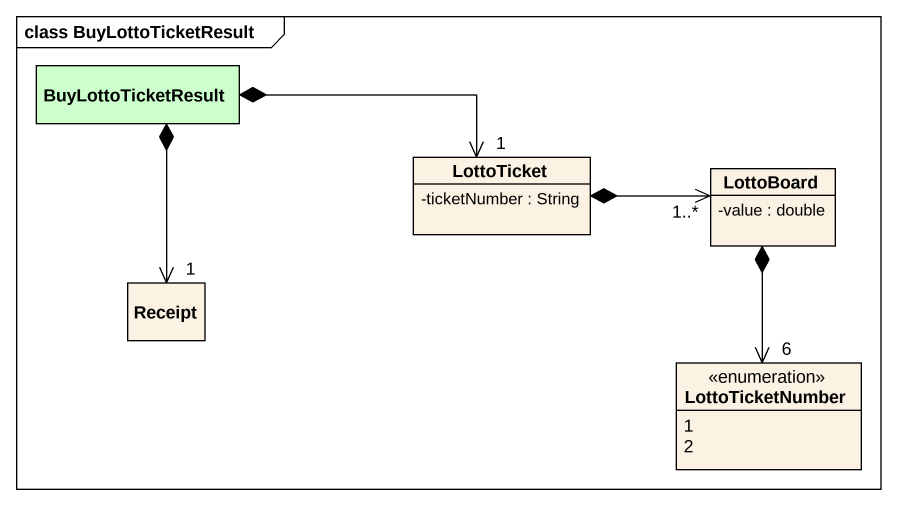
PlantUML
@startuml
mainframe class BuyLottoTicketResult
hide circle
hide empty members
skinparam classAttributeIconSize 0
class BuyLottoTicketResult #CCFFCC
class LottoTicket {
  -ticketNumber : String
}
class LottoBoard {
  -value : double
}
class Receipt
enum LottoTicketNumber {
  1
  2
}
BuyLottoTicketResult *-right-> "1" LottoTicket
BuyLottoTicketResult *--> "1" Receipt
LottoTicket *-right-> "1..*" LottoBoard
LottoBoard *--> "6" LottoTicketNumber
@enduml
